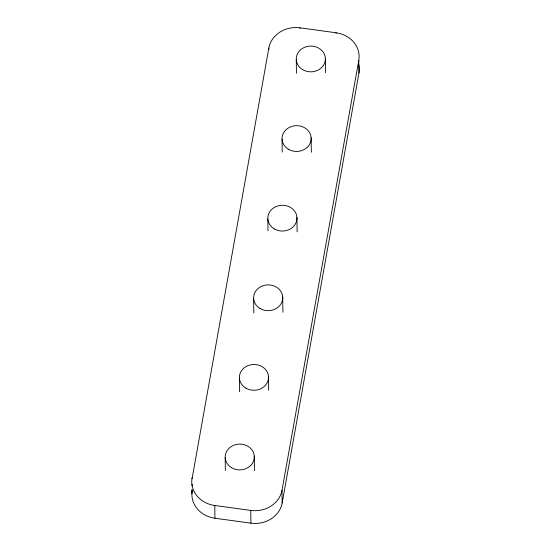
<?xml version="1.0" encoding="UTF-8"?>
<svg xmlns="http://www.w3.org/2000/svg" width="551" height="551" viewBox="0 0 551 551"><rect width="100%" height="100%" fill="white"/><g stroke="black" fill="none" stroke-linecap="round" stroke-linejoin="round"><path stroke-width="0.83" d="M191.886 493.662L192.147 489.687M192.072 478.702L268.833 48.02A27.323 24.168 -0.7 0 1 300.081 27.832L336.062 32.771A27.323 24.168 -0.7 0 1 358.784 60.355L358.935 73.097L282.167 502.98A27.323 24.168 -0.7 0 1 250.919 523.168L214.938 518.229A27.323 24.168 -0.7 0 1 192.141 491.134M282.167 502.98L282.016 490.245L358.784 60.355M192.065 477.903A27.323 24.168 -0.7 0 0 214.787 505.487L250.767 510.426A27.323 24.168 -0.7 0 0 282.016 490.245M336.062 32.771L336.069 33.563M325.372 58.199L325.551 72.636M311.157 137.805L311.336 152.248M300.081 27.832L300.088 28.631M296.28 59.694L296.445 73.283M296.941 217.418L297.12 231.854M282.064 139.307L282.215 152.048M282.725 297.023L282.911 312.314M268.833 48.02L268.847 49.611M267.848 218.912L267.993 230.807M268.509 376.636L268.674 390.225M253.632 298.525L253.804 312.961M254.293 456.242L254.472 470.685M250.767 510.426L250.919 523.168M239.416 378.131L239.582 391.72M225.201 457.743L225.352 470.478M214.787 505.487L214.938 518.229M192.141 484.274L192.161 485.872M191.844 489.97L191.865 491.809M358.391 63.248A27.323 24.168 -0.7 0 1 358.935 73.097M260.065 308.505A14.574 12.887 -0.7 0 0 282.718 298.594A14.574 12.887 -0.7 0 0 261.753 286.224A14.574 12.887 -0.7 0 0 260.065 308.505M274.281 228.892A14.574 12.887 -0.7 0 0 296.934 218.988A14.574 12.887 -0.7 0 0 275.968 206.611A14.574 12.887 -0.7 0 0 274.281 228.892M288.497 149.287A14.574 12.887 -0.7 0 0 311.15 139.375A14.574 12.887 -0.7 0 0 290.184 127.005A14.574 12.887 -0.7 0 0 288.497 149.287M245.849 388.111A14.574 12.887 -0.7 0 0 268.502 378.206A14.574 12.887 -0.7 0 0 247.537 365.83A14.574 12.887 -0.7 0 0 245.849 388.111M231.634 467.723A14.574 12.887 -0.7 0 0 254.286 457.812A14.574 12.887 -0.7 0 0 233.321 445.442A14.574 12.887 -0.7 0 0 231.634 467.723M302.713 69.674A14.574 12.887 -0.7 0 0 325.365 59.77A14.574 12.887 -0.7 0 0 304.4 47.393A14.574 12.887 -0.7 0 0 302.713 69.674"/></g></svg>
